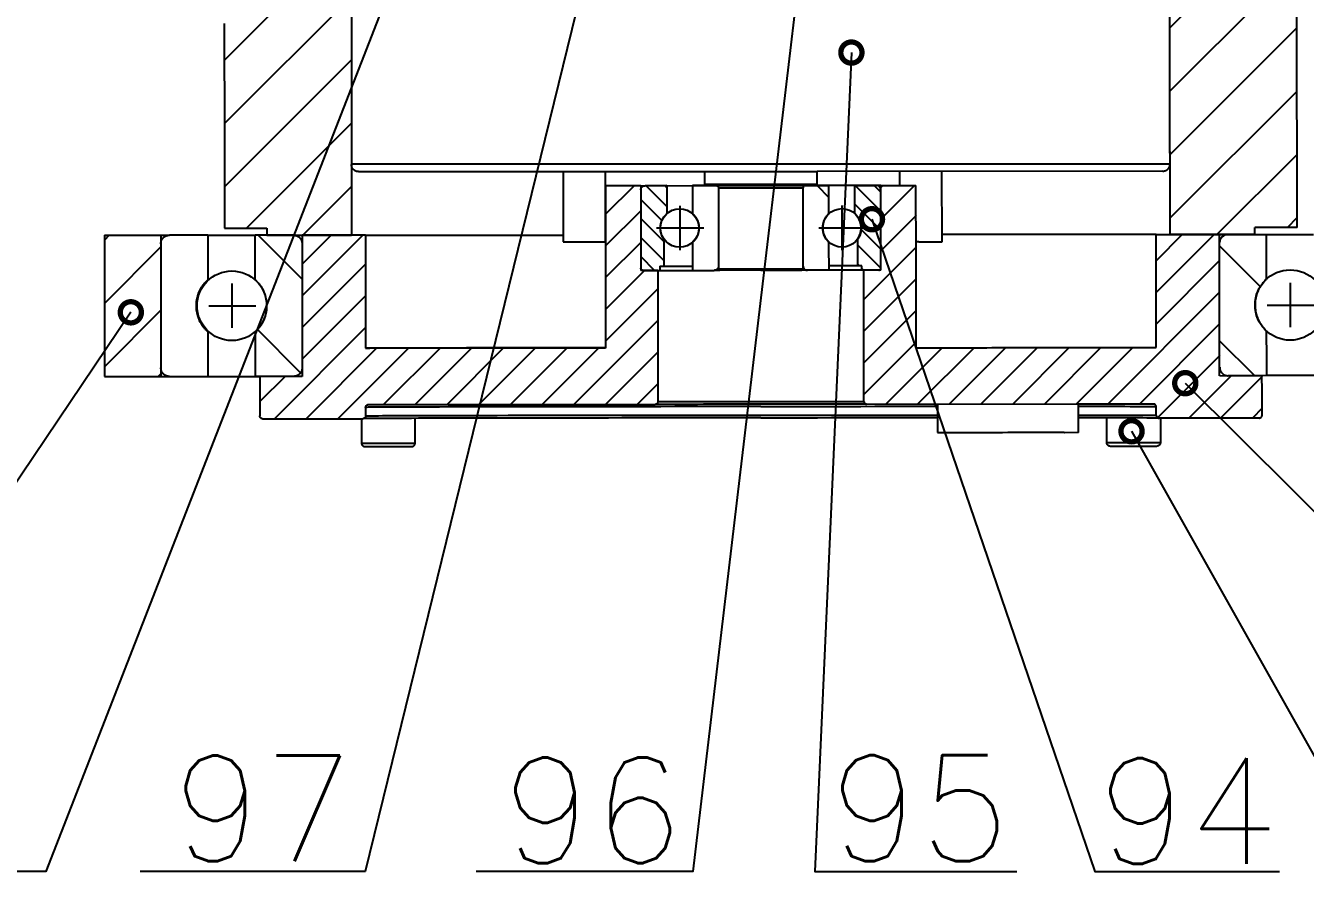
# Model space of a CAD drawing. Header units: millimetres. Extents: x 56 to 1245, y 45 to 886.
# Drawn here: x 597.5 to 657.9, y 575.8 to 615.7 of the extents above; entities that cross this region are included whole.
import ezdxf
from ezdxf.enums import TextEntityAlignment as Align

# ---------------------------------------------------------------- set-up
doc = ezdxf.new("R2010")
doc.units = ezdxf.units.MM
doc.layers.get('0').update_dxf_attribs({"color": 3})
doc.styles.get("Standard").update_dxf_attribs({"font": 'txt', "bigfont": 'gbcbig.shx'})

# ---------------------------------------------------------------- blocks, each defined once
blk = doc.blocks.new('_DotSmall')
at = {"color": 0, "linetype": 'ByBlock', "const_width": 0.5}
blk.add_lwpolyline([(-0.0625, 0, 1), (0.0625, 0, 1)], format="xyb", close=True, dxfattribs=at)

msp = doc.modelspace()

# ---------------------------------------------------------------- linework, layer by layer
at = {"layer": 'Defpoints', "linetype": 'Continuous', "lineweight": -3}
for p, q in [((651.513, 615.592), (657.506, 621.585)), ((606.859, 614.077), (612.858, 620.075)), ((651.516, 612.602), (657.51, 618.595)), ((606.86, 611.084), (612.859, 617.083)), ((651.52, 609.612), (657.513, 615.605)), ((606.861, 608.092), (612.859, 614.09)), ((651.523, 606.622), (657.516, 612.615)), ((607.903, 606.14), (612.86, 611.097)), ((653.731, 605.836), (657.52, 609.625)), ((613.195, 608.809), (629.528, 608.814)), ((622.857, 608.812), (622.859, 605.491)), ((624.859, 605.491), (624.857, 608.813)), ((651.187, 608.836), (634.855, 608.818)), ((634.855, 608.218), (634.855, 608.818)), ((638.75, 608.822), (638.751, 608.16)), ((640.754, 605.501), (640.75, 608.824)), ((610.565, 605.808), (612.861, 608.105)), ((626.528, 608.146), (624.861, 608.146)), ((626.214, 608.146), (624.862, 606.794)), ((626.528, 608.146), (629.595, 608.147)), ((627.75, 608.147), (626.728, 608.146)), ((626.729, 608.147), (626.728, 608.146)), ((626.772, 608.146), (627.751, 607.168)), ((627.67, 608.147), (627.75, 608.066)), ((630.095, 608.148), (628.973, 608.147)), ((629.595, 608.147), (629.528, 608.214)), ((629.595, 608.147), (630.095, 608.148)), ((634.288, 608.151), (635.41, 608.152)), ((634.788, 608.151), (634.288, 608.151)), ((634.788, 608.151), (634.855, 608.218)), ((634.847, 608.154), (634.849, 608.151)), ((634.849, 608.151), (635.411, 607.59)), ((637.655, 608.154), (635.41, 608.152)), ((636.644, 608.153), (637.856, 606.941)), ((637.541, 608.154), (637.855, 607.84)), ((637.855, 608.154), (637.655, 608.154)), ((637.855, 608.154), (639.521, 608.156)), ((637.953, 608.155), (637.855, 608.056)), ((639.451, 608.156), (637.856, 606.561)), ((626.528, 607.492), (627.522, 606.498)), ((626.528, 606.964), (624.862, 605.298)), ((636.633, 607.265), (637.857, 606.042)), ((626.529, 606.594), (627.618, 605.505)), ((639.523, 606.731), (637.858, 605.066)), ((657.064, 606.176), (657.523, 606.635)), ((601.195, 605.805), (603.862, 605.806)), ((601.422, 605.805), (601.196, 605.578)), ((603.862, 605.806), (604.262, 605.806)), ((606.084, 605.806), (604.262, 605.806)), ((606.084, 605.806), (608.307, 605.807)), ((606.862, 606.14), (608.862, 606.141)), ((610.129, 605.808), (608.307, 605.807)), ((610.529, 603.734), (608.457, 605.807)), ((608.862, 606.141), (608.862, 605.807)), ((608.862, 605.807), (612.862, 605.809)), ((613.529, 605.809), (610.529, 605.808)), ((611.902, 605.808), (610.529, 604.435)), ((613.4, 605.809), (610.53, 602.939)), ((613.529, 605.809), (622.858, 605.809)), ((626.529, 605.695), (627.618, 604.606)), ((627.629, 605.616), (627.625, 605.624)), ((636.93, 606.071), (637.858, 605.143)), ((650.857, 605.836), (640.753, 605.836)), ((653.596, 605.839), (650.863, 603.106)), ((652.098, 605.837), (650.863, 604.602)), ((650.863, 600.502), (650.863, 605.836)), ((657.524, 606.176), (655.524, 606.174)), ((655.524, 605.836), (655.524, 606.174)), ((603.862, 605.252), (601.197, 602.586)), ((626.529, 605.468), (624.863, 603.802)), ((636.769, 605.334), (637.858, 604.244)), ((639.525, 605.236), (637.061, 602.772)), ((639.664, 605.499), (639.524, 605.499)), ((655.783, 603.383), (653.858, 605.307)), ((613.529, 604.442), (610.53, 601.443)), ((626.529, 604.797), (627.18, 604.147)), ((636.77, 604.435), (636.851, 604.353)), ((653.859, 604.605), (650.863, 601.609)), ((626.704, 604.146), (624.863, 602.305)), ((627.329, 604.147), (626.529, 604.146)), ((626.629, 604.146), (627.418, 604.147)), ((627.418, 604.347), (627.418, 604.147)), ((627.418, 604.347), (627.618, 604.347)), ((627.418, 604.147), (628.974, 604.147)), ((627.618, 604.347), (628.974, 604.347)), ((628.974, 604.147), (629.996, 604.147)), ((629.996, 604.147), (630.263, 604.148)), ((630.263, 604.148), (630.196, 604.214)), ((632.198, 604.148), (630.263, 604.148)), ((632.198, 604.148), (634.126, 604.15)), ((634.126, 604.15), (634.192, 604.214)), ((635.415, 604.152), (634.392, 604.151)), ((636.97, 604.353), (636.77, 604.353)), ((636.97, 604.153), (636.97, 604.353)), ((636.97, 604.234), (637.05, 604.154)), ((637.763, 604.154), (636.97, 604.154)), ((627.33, 603.275), (624.864, 600.809)), ((639.526, 603.741), (637.062, 601.277)), ((613.53, 602.946), (610.531, 599.947)), ((653.86, 603.11), (648.583, 597.833)), ((603.863, 602.259), (601.197, 599.594)), ((639.528, 602.246), (637.064, 599.783)), ((613.53, 601.449), (609.222, 597.141)), ((627.33, 601.779), (623.363, 597.812)), ((653.862, 601.615), (650.082, 597.835)), ((610.46, 599.314), (608.421, 601.353)), ((655.501, 599.174), (653.863, 600.812)), ((614.06, 600.483), (610.719, 597.141)), ((615.564, 600.49), (612.216, 597.142)), ((624.864, 600.479), (613.531, 600.476)), ((613.531, 600.476), (613.543, 600.477)), ((613.543, 600.477), (613.58, 600.478)), ((613.58, 600.478), (613.643, 600.479)), ((613.643, 600.479), (613.73, 600.48)), ((613.73, 600.48), (613.841, 600.481)), ((613.841, 600.481), (613.977, 600.482)), ((613.977, 600.482), (614.138, 600.483)), ((614.138, 600.483), (614.322, 600.485)), ((614.322, 600.485), (614.531, 600.486)), ((617.066, 600.494), (614.38, 597.809)), ((614.531, 600.486), (614.763, 600.487)), ((614.763, 600.487), (615.018, 600.488)), ((615.018, 600.488), (615.296, 600.489)), ((615.296, 600.489), (615.597, 600.49)), ((615.597, 600.49), (615.92, 600.491)), ((618.566, 600.498), (615.877, 597.81)), ((615.92, 600.491), (616.264, 600.492)), ((616.264, 600.492), (616.63, 600.493)), ((616.63, 600.493), (617.016, 600.494)), ((617.016, 600.494), (617.423, 600.495)), ((620.065, 600.501), (617.375, 597.81)), ((617.423, 600.495), (617.85, 600.496)), ((617.85, 600.496), (618.295, 600.497)), ((618.295, 600.497), (618.76, 600.498)), ((618.76, 600.498), (619.242, 600.499)), ((621.564, 600.503), (618.872, 597.811)), ((619.242, 600.499), (619.741, 600.5)), ((619.741, 600.5), (620.257, 600.501)), ((620.257, 600.501), (620.789, 600.502)), ((623.063, 600.505), (620.369, 597.811)), ((620.789, 600.502), (621.336, 600.503)), ((621.336, 600.503), (621.898, 600.504)), ((624.561, 600.507), (621.866, 597.812)), ((621.898, 600.504), (622.474, 600.504)), ((622.474, 600.504), (623.062, 600.505)), ((623.062, 600.505), (623.663, 600.506)), ((623.663, 600.506), (624.275, 600.507)), ((624.275, 600.507), (624.86, 600.507)), ((627.331, 600.283), (624.86, 597.812)), ((639.53, 600.752), (637.066, 598.288)), ((640.766, 600.491), (638.096, 597.821)), ((639.53, 600.49), (641.198, 600.491)), ((642.266, 600.495), (639.594, 597.823)), ((643.765, 600.498), (641.092, 597.825)), ((641.198, 600.491), (641.222, 600.492)), ((641.222, 600.492), (641.269, 600.492)), ((641.269, 600.492), (641.34, 600.493)), ((641.34, 600.493), (641.434, 600.493)), ((641.434, 600.493), (641.55, 600.493)), ((641.55, 600.493), (641.687, 600.494)), ((641.687, 600.494), (641.843, 600.494)), ((641.843, 600.494), (642.019, 600.495)), ((642.019, 600.495), (642.211, 600.495)), ((642.211, 600.495), (642.418, 600.495)), ((642.418, 600.495), (642.638, 600.496)), ((645.263, 600.499), (642.591, 597.826)), ((642.638, 600.496), (642.869, 600.496)), ((642.869, 600.496), (643.109, 600.497)), ((643.109, 600.497), (643.357, 600.497)), ((643.357, 600.497), (643.608, 600.497)), ((643.608, 600.497), (643.863, 600.498)), ((643.863, 600.498), (644.117, 600.498)), ((646.758, 600.498), (644.089, 597.828)), ((644.117, 600.498), (644.369, 600.498)), ((644.369, 600.498), (644.616, 600.498)), ((644.616, 600.498), (644.856, 600.498)), ((644.856, 600.498), (645.087, 600.499)), ((645.087, 600.499), (645.308, 600.499)), ((645.308, 600.499), (645.515, 600.499)), ((645.515, 600.499), (645.707, 600.499)), ((648.257, 600.499), (645.587, 597.83)), ((645.707, 600.499), (645.882, 600.499)), ((645.882, 600.499), (646.039, 600.499)), ((646.039, 600.499), (646.176, 600.499)), ((646.176, 600.499), (646.292, 600.498)), ((646.292, 600.498), (646.385, 600.498)), ((646.385, 600.498), (646.456, 600.498)), ((646.456, 600.498), (646.503, 600.498)), ((646.503, 600.498), (646.527, 600.497)), ((646.527, 600.497), (650.863, 600.502)), ((649.755, 600.501), (647.085, 597.831)), ((653.864, 600.12), (650.931, 597.188)), ((601.198, 599.138), (603.864, 599.139)), ((603.864, 599.267), (603.736, 599.139)), ((603.864, 599.139), (604.264, 599.139)), ((604.264, 599.139), (606.087, 599.14)), ((606.087, 599.14), (608.533, 599.14)), ((610.131, 599.141), (608.309, 599.14)), ((610.531, 599.141), (608.531, 599.141)), ((609.725, 599.141), (608.531, 597.947)), ((654.413, 599.173), (652.412, 597.172)), ((653.865, 599.172), (655.865, 599.174)), ((655.865, 599.128), (653.91, 597.173)), ((656.087, 599.175), (654.265, 599.173)), ((658.309, 599.177), (656.087, 599.175)), ((627.331, 598.786), (626.358, 597.813)), ((613.665, 597.809), (627.198, 597.813)), ((627.211, 597.814), (627.198, 597.813)), ((627.249, 597.814), (627.211, 597.814)), ((627.312, 597.815), (627.249, 597.814)), ((627.4, 597.816), (627.312, 597.815)), ((627.331, 597.947), (627.344, 597.947)), ((627.344, 597.947), (627.381, 597.948)), ((627.381, 597.948), (627.442, 597.948)), ((627.513, 597.816), (627.4, 597.816)), ((627.442, 597.948), (627.528, 597.949)), ((627.649, 597.817), (627.513, 597.816)), ((627.528, 597.949), (627.637, 597.95)), ((627.637, 597.95), (627.77, 597.95)), ((627.809, 597.817), (627.649, 597.817)), ((627.77, 597.95), (627.926, 597.951)), ((627.991, 597.818), (627.809, 597.817)), ((627.926, 597.951), (628.103, 597.951)), ((628.194, 597.818), (627.991, 597.818)), ((628.103, 597.951), (628.301, 597.952)), ((628.418, 597.819), (628.194, 597.818)), ((628.301, 597.952), (628.519, 597.952)), ((628.661, 597.819), (628.418, 597.819)), ((628.519, 597.952), (628.756, 597.953)), ((628.923, 597.82), (628.661, 597.819)), ((628.756, 597.953), (629.01, 597.953)), ((629.2, 597.82), (628.923, 597.82)), ((629.01, 597.953), (629.28, 597.954)), ((629.494, 597.821), (629.2, 597.82)), ((629.28, 597.954), (629.566, 597.954)), ((629.801, 597.821), (629.494, 597.821)), ((629.566, 597.954), (629.865, 597.954)), ((630.12, 597.822), (629.801, 597.821)), ((629.865, 597.954), (630.175, 597.955)), ((630.45, 597.822), (630.12, 597.822)), ((630.175, 597.955), (630.496, 597.955)), ((630.788, 597.822), (630.45, 597.822)), ((630.496, 597.955), (630.826, 597.955)), ((631.134, 597.823), (630.788, 597.822)), ((630.826, 597.955), (631.163, 597.956)), ((631.486, 597.823), (631.134, 597.823)), ((631.163, 597.956), (631.505, 597.956)), ((631.841, 597.823), (631.486, 597.823)), ((631.505, 597.956), (631.85, 597.956)), ((632.198, 597.823), (631.841, 597.823)), ((631.85, 597.956), (632.198, 597.956)), ((632.198, 597.954), (632.545, 597.955)), ((632.554, 597.821), (632.198, 597.821)), ((632.545, 597.955), (632.89, 597.955)), ((632.909, 597.822), (632.554, 597.821)), ((632.89, 597.955), (633.233, 597.955)), ((633.261, 597.822), (632.909, 597.822)), ((633.233, 597.955), (633.569, 597.956)), ((633.607, 597.822), (633.261, 597.822)), ((633.569, 597.956), (633.899, 597.956)), ((633.946, 597.823), (633.607, 597.822)), ((633.899, 597.956), (634.22, 597.956)), ((634.276, 597.823), (633.946, 597.823)), ((634.22, 597.956), (634.531, 597.956)), ((634.595, 597.823), (634.276, 597.823)), ((634.531, 597.956), (634.83, 597.956)), ((634.902, 597.823), (634.595, 597.823)), ((634.83, 597.956), (635.116, 597.956)), ((635.196, 597.823), (634.902, 597.823)), ((635.116, 597.956), (635.386, 597.956)), ((635.474, 597.823), (635.196, 597.823)), ((635.386, 597.956), (635.641, 597.956)), ((635.735, 597.823), (635.474, 597.823)), ((635.641, 597.956), (635.877, 597.956)), ((635.978, 597.823), (635.735, 597.823)), ((635.877, 597.956), (636.096, 597.956)), ((636.202, 597.823), (635.978, 597.823)), ((636.096, 597.956), (636.294, 597.956)), ((636.406, 597.823), (636.202, 597.823)), ((636.294, 597.956), (636.471, 597.956)), ((636.588, 597.823), (636.406, 597.823)), ((636.471, 597.956), (636.627, 597.956)), ((636.748, 597.822), (636.588, 597.823)), ((636.627, 597.956), (636.759, 597.955)), ((636.885, 597.822), (636.748, 597.822)), ((636.759, 597.955), (636.869, 597.955)), ((636.869, 597.955), (636.955, 597.955)), ((636.997, 597.822), (636.885, 597.822)), ((636.955, 597.955), (637.017, 597.954)), ((637.086, 597.822), (636.997, 597.822)), ((637.017, 597.954), (637.054, 597.954)), ((637.054, 597.954), (637.066, 597.954)), ((637.149, 597.821), (637.086, 597.822)), ((637.187, 597.821), (637.149, 597.821)), ((637.199, 597.82), (637.187, 597.821)), ((647.197, 597.831), (637.199, 597.82)), ((650.733, 597.835), (647.197, 597.831)), ((613.544, 597.677), (613.531, 597.675)), ((613.531, 597.675), (613.532, 597.275)), ((613.532, 597.275), (613.544, 597.277)), ((613.581, 597.678), (613.544, 597.677)), ((613.544, 597.277), (613.581, 597.278)), ((613.643, 597.679), (613.581, 597.678)), ((613.581, 597.278), (613.643, 597.279)), ((613.696, 597.148), (613.589, 597.147)), ((613.73, 597.68), (613.643, 597.679)), ((613.643, 597.279), (613.73, 597.28)), ((613.827, 597.149), (613.696, 597.148)), ((613.841, 597.681), (613.73, 597.68)), ((613.73, 597.28), (613.841, 597.281)), ((613.981, 597.15), (613.827, 597.149)), ((613.977, 597.682), (613.841, 597.681)), ((613.841, 597.281), (613.977, 597.282)), ((614.138, 597.683), (613.977, 597.682)), ((613.977, 597.282), (614.138, 597.283)), ((614.159, 597.151), (613.981, 597.15)), ((614.322, 597.685), (614.138, 597.683)), ((614.138, 597.283), (614.322, 597.285)), ((614.359, 597.152), (614.159, 597.151)), ((614.53, 597.686), (614.322, 597.685)), ((614.322, 597.285), (614.53, 597.286)), ((614.583, 597.153), (614.359, 597.152)), ((614.762, 597.687), (614.53, 597.686)), ((614.53, 597.286), (614.762, 597.287)), ((614.828, 597.154), (614.583, 597.153)), ((615.017, 597.688), (614.762, 597.687)), ((614.762, 597.287), (615.017, 597.288)), ((615.096, 597.155), (614.828, 597.154)), ((615.295, 597.689), (615.017, 597.688)), ((615.017, 597.288), (615.295, 597.289)), ((615.386, 597.156), (615.096, 597.155)), ((615.596, 597.69), (615.295, 597.689)), ((615.295, 597.289), (615.596, 597.29)), ((615.697, 597.158), (615.386, 597.156)), ((615.919, 597.691), (615.596, 597.69)), ((615.596, 597.29), (615.919, 597.291)), ((616.029, 597.159), (615.697, 597.158)), ((615.87, 595.993), (615.87, 597.158)), ((616.263, 597.692), (615.919, 597.691)), ((615.919, 597.291), (616.263, 597.292)), ((616.381, 597.16), (616.029, 597.159)), ((616.629, 597.693), (616.263, 597.692)), ((616.263, 597.292), (616.629, 597.293)), ((616.754, 597.161), (616.381, 597.16)), ((617.015, 597.694), (616.629, 597.693)), ((616.629, 597.293), (617.015, 597.294)), ((617.147, 597.162), (616.754, 597.161)), ((617.422, 597.695), (617.015, 597.694)), ((617.015, 597.294), (617.422, 597.295)), ((617.558, 597.163), (617.147, 597.162)), ((617.849, 597.696), (617.422, 597.695)), ((617.422, 597.295), (617.849, 597.296)), ((617.989, 597.164), (617.558, 597.163)), ((618.294, 597.697), (617.849, 597.696)), ((617.849, 597.296), (618.294, 597.297)), ((618.437, 597.165), (617.989, 597.164)), ((618.759, 597.698), (618.294, 597.697)), ((618.294, 597.297), (618.758, 597.298)), ((618.903, 597.166), (618.437, 597.165)), ((618.758, 597.298), (619.241, 597.299)), ((619.241, 597.699), (618.759, 597.698)), ((619.386, 597.167), (618.903, 597.166)), ((619.74, 597.7), (619.241, 597.699)), ((619.241, 597.299), (619.74, 597.3)), ((619.885, 597.167), (619.386, 597.167)), ((620.256, 597.701), (619.74, 597.7)), ((619.74, 597.3), (620.256, 597.301)), ((620.4, 597.168), (619.885, 597.167)), ((620.788, 597.702), (620.256, 597.701)), ((620.256, 597.301), (620.788, 597.302)), ((620.93, 597.169), (620.4, 597.168)), ((621.335, 597.703), (620.788, 597.702)), ((620.788, 597.302), (621.335, 597.303)), ((621.475, 597.17), (620.93, 597.169)), ((621.897, 597.704), (621.335, 597.703)), ((621.335, 597.303), (621.897, 597.304)), ((622.033, 597.171), (621.475, 597.17)), ((622.473, 597.704), (621.897, 597.704)), ((621.897, 597.304), (622.473, 597.304)), ((622.604, 597.171), (622.033, 597.171)), ((623.061, 597.705), (622.473, 597.704)), ((622.473, 597.304), (623.061, 597.305)), ((623.187, 597.172), (622.604, 597.171)), ((623.662, 597.706), (623.061, 597.705)), ((623.061, 597.305), (623.662, 597.306)), ((623.782, 597.173), (623.187, 597.172)), ((624.274, 597.707), (623.662, 597.706)), ((623.662, 597.306), (624.274, 597.307)), ((624.387, 597.174), (623.782, 597.173)), ((624.896, 597.707), (624.274, 597.707)), ((624.274, 597.307), (624.896, 597.307)), ((625.002, 597.174), (624.387, 597.174)), ((625.529, 597.708), (624.896, 597.707)), ((624.896, 597.307), (625.529, 597.308)), ((625.627, 597.175), (625.002, 597.174)), ((626.17, 597.708), (625.529, 597.708)), ((625.529, 597.308), (626.17, 597.308)), ((626.26, 597.175), (625.627, 597.175)), ((626.819, 597.709), (626.17, 597.708)), ((626.17, 597.308), (626.819, 597.309)), ((626.9, 597.176), (626.26, 597.175)), ((627.476, 597.709), (626.819, 597.709)), ((626.819, 597.309), (627.476, 597.309)), ((627.548, 597.176), (626.9, 597.176)), ((628.139, 597.71), (627.476, 597.709)), ((627.476, 597.309), (628.138, 597.31)), ((628.201, 597.177), (627.548, 597.176)), ((628.138, 597.31), (628.807, 597.31)), ((628.807, 597.71), (628.139, 597.71)), ((628.859, 597.177), (628.201, 597.177)), ((629.479, 597.711), (628.807, 597.71)), ((628.807, 597.31), (629.479, 597.311)), ((629.522, 597.178), (628.859, 597.177)), ((630.156, 597.711), (629.479, 597.711)), ((629.479, 597.311), (630.156, 597.311)), ((630.188, 597.178), (629.522, 597.178)), ((630.835, 597.711), (630.156, 597.711)), ((630.156, 597.311), (630.835, 597.311)), ((630.856, 597.178), (630.188, 597.178)), ((631.516, 597.712), (630.835, 597.711)), ((630.835, 597.311), (631.516, 597.312)), ((631.526, 597.179), (630.856, 597.178)), ((632.198, 597.712), (631.516, 597.712)), ((631.516, 597.312), (632.198, 597.312)), ((632.198, 597.179), (631.526, 597.179)), ((632.879, 597.705), (632.198, 597.705)), ((632.198, 597.305), (632.879, 597.305)), ((632.869, 597.172), (632.198, 597.172)), ((633.539, 597.173), (632.869, 597.172)), ((633.56, 597.706), (632.879, 597.705)), ((632.879, 597.305), (633.56, 597.306)), ((634.208, 597.174), (633.539, 597.173)), ((634.239, 597.707), (633.56, 597.706)), ((633.56, 597.306), (634.239, 597.307)), ((634.874, 597.174), (634.208, 597.174)), ((634.916, 597.707), (634.239, 597.707)), ((634.239, 597.307), (634.916, 597.307)), ((635.536, 597.175), (634.874, 597.174)), ((635.589, 597.708), (634.916, 597.707)), ((634.916, 597.307), (635.589, 597.308)), ((636.195, 597.175), (635.536, 597.175)), ((636.257, 597.709), (635.589, 597.708)), ((635.589, 597.308), (636.257, 597.309)), ((636.848, 597.176), (636.195, 597.175)), ((636.92, 597.709), (636.257, 597.709)), ((636.257, 597.309), (636.92, 597.309)), ((637.495, 597.176), (636.848, 597.176)), ((637.576, 597.71), (636.92, 597.709)), ((636.92, 597.309), (637.576, 597.31)), ((638.136, 597.177), (637.495, 597.176)), ((638.226, 597.71), (637.576, 597.71)), ((637.576, 597.31), (638.226, 597.31)), ((638.769, 597.177), (638.136, 597.177)), ((638.867, 597.711), (638.226, 597.71)), ((638.226, 597.31), (638.867, 597.311)), ((639.393, 597.178), (638.769, 597.177)), ((639.499, 597.711), (638.867, 597.711)), ((638.867, 597.311), (639.5, 597.311)), ((640.009, 597.178), (639.393, 597.178)), ((640.122, 597.711), (639.499, 597.711)), ((639.5, 597.311), (640.122, 597.311)), ((640.54, 597.178), (640.009, 597.178)), ((640.54, 597.712), (640.122, 597.711)), ((640.122, 597.311), (640.54, 597.312)), ((647.199, 597.312), (647.382, 597.312)), ((647.381, 597.712), (647.2, 597.712)), ((647.251, 597.179), (647.2, 597.179)), ((647.643, 597.179), (647.251, 597.179)), ((647.768, 597.712), (647.381, 597.712)), ((647.382, 597.312), (647.768, 597.312)), ((648.016, 597.178), (647.643, 597.179)), ((648.134, 597.711), (647.768, 597.712)), ((647.768, 597.312), (648.134, 597.311)), ((648.369, 597.178), (648.016, 597.178)), ((648.478, 597.711), (648.134, 597.711)), ((648.134, 597.311), (648.479, 597.311)), ((648.701, 597.178), (648.369, 597.178)), ((648.801, 597.711), (648.478, 597.711)), ((648.479, 597.311), (648.802, 597.311)), ((648.531, 596.01), (648.529, 597.178)), ((649.012, 597.177), (648.701, 597.178)), ((649.102, 597.71), (648.801, 597.711)), ((648.802, 597.311), (649.102, 597.31)), ((649.302, 597.177), (649.012, 597.177)), ((649.38, 597.71), (649.102, 597.71)), ((649.102, 597.31), (649.38, 597.31)), ((649.57, 597.176), (649.302, 597.177)), ((649.635, 597.709), (649.38, 597.71)), ((649.38, 597.31), (649.636, 597.309)), ((649.815, 597.176), (649.57, 597.176)), ((649.867, 597.709), (649.635, 597.709)), ((649.636, 597.309), (649.867, 597.309)), ((650.039, 597.175), (649.815, 597.176)), ((650.075, 597.708), (649.867, 597.709)), ((649.867, 597.309), (650.076, 597.308)), ((650.239, 597.175), (650.039, 597.175)), ((650.26, 597.707), (650.075, 597.708)), ((650.076, 597.308), (650.26, 597.307)), ((650.417, 597.174), (650.239, 597.175)), ((650.42, 597.707), (650.26, 597.707)), ((650.26, 597.307), (650.421, 597.307)), ((650.571, 597.173), (650.417, 597.174)), ((650.556, 597.706), (650.42, 597.707)), ((650.421, 597.307), (650.557, 597.306)), ((650.668, 597.705), (650.556, 597.706)), ((650.557, 597.306), (650.668, 597.305)), ((650.702, 597.173), (650.571, 597.173)), ((650.754, 597.705), (650.668, 597.705)), ((650.668, 597.305), (650.755, 597.305)), ((650.809, 597.172), (650.702, 597.173)), ((650.817, 597.704), (650.754, 597.705)), ((650.755, 597.305), (650.817, 597.304)), ((650.893, 597.171), (650.809, 597.172)), ((650.854, 597.703), (650.817, 597.704)), ((650.817, 597.304), (650.854, 597.303)), ((650.866, 597.702), (650.854, 597.703)), ((650.854, 597.303), (650.867, 597.302)), ((650.867, 597.302), (650.866, 597.702)), ((650.952, 597.171), (650.893, 597.171)), ((650.988, 597.17), (650.952, 597.171)), ((651, 597.169), (650.988, 597.17)), ((651.866, 597.17), (651, 597.169)), ((651.062, 597.169), (651.065, 596.015)), ((655.733, 597.174), (651.866, 597.171)), ((655.866, 597.633), (655.407, 597.174)), ((608.665, 597.141), (613.398, 597.142)), ((613.336, 597.142), (613.337, 595.992)), ((613.41, 597.143), (613.399, 597.142)), ((613.446, 597.144), (613.41, 597.143)), ((613.506, 597.145), (613.446, 597.144)), ((613.589, 597.147), (613.506, 597.145)), ((640.536, 596.491), (641.203, 596.491)), ((641.203, 596.491), (641.225, 596.492)), ((641.225, 596.492), (641.272, 596.492)), ((641.272, 596.492), (641.343, 596.493)), ((641.343, 596.493), (641.436, 596.493)), ((641.436, 596.493), (641.552, 596.493)), ((641.552, 596.493), (641.689, 596.494)), ((641.689, 596.494), (641.846, 596.494)), ((641.846, 596.494), (642.021, 596.495)), ((642.021, 596.495), (642.213, 596.495)), ((642.213, 596.495), (642.42, 596.495)), ((642.42, 596.495), (642.641, 596.496)), ((642.641, 596.496), (642.872, 596.496)), ((642.872, 596.496), (643.113, 596.497)), ((643.113, 596.497), (643.36, 596.497)), ((643.36, 596.497), (643.613, 596.497)), ((643.613, 596.497), (643.867, 596.498)), ((643.867, 596.498), (644.121, 596.498)), ((644.121, 596.498), (644.374, 596.498)), ((644.374, 596.498), (644.621, 596.498)), ((644.621, 596.498), (644.862, 596.498)), ((644.862, 596.498), (645.093, 596.499)), ((645.093, 596.499), (645.314, 596.499)), ((645.314, 596.499), (645.521, 596.499)), ((645.521, 596.499), (645.713, 596.499)), ((645.713, 596.499), (645.888, 596.499)), ((645.888, 596.499), (646.045, 596.499)), ((646.045, 596.499), (646.182, 596.499)), ((646.182, 596.499), (646.298, 596.498)), ((646.298, 596.498), (646.391, 596.498)), ((646.391, 596.498), (646.462, 596.498)), ((646.462, 596.498), (646.509, 596.498)), ((646.509, 596.498), (646.531, 596.497)), ((646.531, 596.497), (647.198, 596.498))]:
    msp.add_line(p, q, dxfattribs=at)
at = {"layer": 'Defpoints', "lineweight": -3}
for p, q in [((612.861, 609.172), (651.52, 609.17)), ((629.528, 608.814), (634.855, 608.818)), ((629.528, 608.214), (634.855, 608.214)), ((630.095, 608.148), (634.288, 608.151)), ((630.195, 608.048), (634.188, 608.05)), ((636.632, 608.153), (637.655, 608.154)), ((628.362, 607.197), (628.362, 605.098)), ((636.024, 607.202), (636.024, 605.103)), ((627.27, 606.147), (629.497, 606.147)), ((634.931, 606.152), (637.158, 606.152)), ((650.857, 605.836), (653.857, 605.836)), ((655.524, 605.836), (651.524, 605.836)), ((653.857, 605.836), (656.079, 605.836)), ((656.079, 605.836), (658.302, 605.836)), ((610.529, 605.408), (610.531, 599.541)), ((630.196, 604.214), (634.192, 604.214)), ((637.859, 604.154), (637.059, 604.154)), ((607.214, 603.525), (607.214, 601.426)), ((657.194, 603.559), (657.194, 601.46)), ((606.122, 602.475), (608.349, 602.475)), ((656.102, 602.509), (658.329, 602.509))]:
    msp.add_line(p, q, dxfattribs=at)
for points in [[(628.933, 654.032), (598.424, 575.764), (589.043, 575.764)], [(632.18, 651.83), (613.509, 575.764), (602.884, 575.764)], [(637.403, 646.813), (628.987, 575.764), (618.749, 575.764)], [(636.472, 614.431), (634.739, 575.764), (644.282, 575.764)], [(637.443, 606.561), (647.976, 575.764), (656.697, 575.764)], [(602.443, 602.166), (584.662, 575.764), (576.666, 575.764)], [(652.238, 598.819), (675.432, 575.764), (687.521, 575.764)], [(649.702, 596.548), (661.395, 575.764), (670.572, 575.764)]]:
    msp.add_lwpolyline(points, dxfattribs=at)
at = {"layer": 'Defpoints', "linetype": 'Continuous', "lineweight": -3}
for centre, radius in [((628.362, 606.147), 0.91), ((636.024, 606.152), 0.91), ((607.214, 602.475), 1.642)]:
    msp.add_circle(centre, radius, dxfattribs=at)
at = {"layer": 'Defpoints', "lineweight": -3}
msp.add_circle((657.194, 602.509), 1.66, dxfattribs=at)
at = {"layer": 'Defpoints', "linetype": 'Continuous', "lineweight": -3}
for centre, radius, start, end in [((634.913, 538.01), 70.144, 89.59384, 90.09816), ((627.625, 605.564), 0.0597, 89.62446, 96.73546), ((623.735, 834.471), 228.982, 269.78071, 270.13797), ((624.394, 667.123), 61.633, 269.90025, 270.43219), ((639.676, 843.066), 237.567, 269.997, 270.25987), ((634.164, 578.139), 26.013, 89.49677, 90.07965), ((635.734, 412.372), 191.984, 89.69085, 90.09489), ((635.847, 401.291), 202.866, 89.68286, 90.12129), ((614.505, 898.363), 302.373, 269.77851, 270.25855), ((649.226, 898.383), 302.373, 269.86826, 270.3483), ((614.52, 853.773), 257.949, 269.77426, 270.26286), ((649.311, 853.793), 257.949, 269.86396, 270.35255)]:
    msp.add_arc(centre, radius, start, end, dxfattribs=at)
at = {"layer": 'Defpoints', "lineweight": -3}
msp.add_arc((654.251, 605.442), 0.394, 89.10522, 177.75122, dxfattribs=at)
at = {"layer": 'Defpoints', "linetype": 'Continuous', "lineweight": -3}
for centre, major_axis, ratio, start_param, end_param in [((632.198, 599.547), (22.57, -20394.985), 0.001242, 1.57112, 1.574667), ((632.198, 599.547), (3.832, -11847.42), 0.001632, 4.708821, 4.71186), ((632.198, 599.545), (3.832, -11847.42), 0.001632, 4.708849, 4.711578), ((632.198, 599.547), (17.225, -15564.594), 0.001242, 1.571199, 1.573512), ((632.198, 599.545), (17.225, -15564.594), 0.001242, 1.571413, 1.573491), ((632.198, 599.547), (5.021, -15524.205), 0.001632, 4.711341, 4.711964), ((632.198, 599.545), (0.529, -1634.127), 0.001632, 4.706716, 4.707083), ((632.198, 599.547), (1.453, -4493.849), 0.001632, 4.710475, 4.712181), ((632.198, 599.547), (1.123, -3472.52), 0.001632, 4.709912, 4.711064), ((632.198, 599.545), (-0.881, 2723.545), 0.001632, 1.567637, 1.568124), ((632.198, 599.545), (-0.639, 1974.57), 0.001632, 1.566439, 1.56711), ((632.198, 599.545), (-0.396, 1225.595), 0.001632, 1.563858, 1.566877), ((632.198, 599.545), (-0.396, 1225.595), 0.001632, 1.563858, 1.566986), ((632.198, 599.545), (-1.782, 1610.13), 0.001242, 4.715372, 4.71767), ((632.198, 599.545), (-1.782, 1610.13), 0.001242, 4.715288, 4.71767), ((632.198, 599.545), (-2.871, 2594.099), 0.001242, 4.715195, 4.715706), ((632.198, 599.545), (-3.96, 3578.068), 0.001242, 4.714423, 4.714794), ((632.198, 599.547), (5.049, -4562.036), 0.001242, 1.571805, 1.572682), ((632.198, 599.547), (6.533, -5903.812), 0.001242, 1.570955, 1.572253), ((632.198, 599.545), (-1.123, 3472.52), 0.001632, 1.568376, 1.569442), ((632.198, 599.545), (-5.049, 4562.036), 0.001242, 4.71342, 4.714231), ((632.198, 599.545), (6.144, -18996.724), 0.001632, 4.712059, 4.71241), ((632.198, 599.545), (5.616, -17362.598), 0.001632, 4.712028, 4.712412), ((632.198, 599.545), (-5.175, 16000.825), 0.001632, 1.570404, 1.570536), ((632.198, 599.545), (-4.735, 14639.053), 0.001632, 1.570368, 1.570511), ((632.198, 599.547), (4.294, -13277.281), 0.001632, 4.711917, 4.712419), ((632.198, 599.547), (3.7, -11438.888), 0.001632, 4.711841, 4.712307), ((632.198, 599.545), (-0.907, 2805.251), 0.001632, 1.568629, 1.569084), ((632.198, 599.545), (-4.078, 3685.41), 0.001242, 4.713692, 4.714039), ((632.198, 599.547), (-19.303, 17443.081), 0.001242, 4.712366, 4.712748), ((632.198, 599.545), (-21.283, 19232.091), 0.001242, -1.570579, -1.570471), ((632.198, 599.545), (-5.616, 17362.598), 0.001632, 1.570458, 1.570796), ((632.198, 599.545), (-4.294, 13277.281), 0.001632, 1.570354, 1.570796), ((632.198, 599.545), (-0.639, 1974.57), 0.001632, 1.567793, 1.568465), ((632.198, 599.545), (-2.871, 2594.099), 0.001242, 4.714164, 4.714675), ((632.198, 599.545), (-19.303, 17443.079), 0.001242, 4.712389, 4.712726), ((632.198, 599.547), (0.965, -2982.281), 0.001632, 4.710846, 4.712925), ((632.198, 599.547), (4.336, -3917.984), 0.001242, 1.570388, 1.571971), ((632.198, 599.545), (-5.175, 16000.825), 0.001632, 1.57069, 1.570821), ((632.198, 599.545), (-4.735, 14639.053), 0.001632, 1.57068, 1.570823), ((632.198, 599.545), (-21.283, 19232.113), 0.001242, 4.712368, 4.712478), ((632.198, 599.547), (4.691, -14502.876), 0.001632, 4.712416, 4.712545), ((632.198, 599.547), (21.085, -19053.21), 0.001242, 1.570677, 1.570775), ((643.966, 506.877), (-2.97, 2683.551), 0.001242, 1.536898, 1.537395), ((643.966, 506.877), (-2.97, 2683.551), 0.001242, 4.74579, 4.746287)]:
    msp.add_ellipse(centre, major_axis=major_axis, ratio=ratio, start_param=start_param, end_param=end_param, dxfattribs=at)
for points, knots in [([(613.195, 608.809), (613.188, 608.809), (613.175, 608.809), (613.153, 608.811), (613.129, 608.815), (613.101, 608.822), (613.075, 608.831), (613.049, 608.842), (613.024, 608.855), (613.001, 608.87), (612.978, 608.888), (612.958, 608.907), (612.939, 608.928), (612.922, 608.95), (612.906, 608.974), (612.893, 608.999), (612.882, 609.024), (612.873, 609.051), (612.867, 609.078), (612.863, 609.103), (612.861, 609.124), (612.861, 609.136), (612.861, 609.142)], [0, 0, 0, 0, 0.036756, 0.073636, 0.126377, 0.179483, 0.233745, 0.288406, 0.341147, 0.394254, 0.448516, 0.503177, 0.555917, 0.609024, 0.663286, 0.717947, 0.770688, 0.823795, 0.878056, 0.932717, 0.966312, 1, 1, 1, 1]), ([(651.187, 608.836), (651.194, 608.836), (651.207, 608.836), (651.229, 608.838), (651.254, 608.842), (651.281, 608.849), (651.307, 608.858), (651.333, 608.869), (651.358, 608.883), (651.382, 608.898), (651.404, 608.916), (651.424, 608.935), (651.443, 608.956), (651.46, 608.978), (651.475, 609.002), (651.489, 609.026), (651.499, 609.052), (651.508, 609.079), (651.515, 609.107), (651.518, 609.131), (651.52, 609.152), (651.52, 609.164), (651.52, 609.17)], [0, 0, 0, 0, 0.036819, 0.073638, 0.127235, 0.181023, 0.234811, 0.288407, 0.342004, 0.395792, 0.44958, 0.503176, 0.556773, 0.610561, 0.664349, 0.717945, 0.771542, 0.82533, 0.879118, 0.932714, 0.966357, 1, 1, 1, 1]), ([(626.528, 607.946), (626.528, 607.952), (626.529, 607.963), (626.531, 607.98), (626.534, 607.996), (626.539, 608.012), (626.545, 608.028), (626.553, 608.043), (626.562, 608.058), (626.572, 608.071), (626.583, 608.084), (626.595, 608.096), (626.608, 608.106), (626.622, 608.116), (626.636, 608.124), (626.652, 608.131), (626.667, 608.137), (626.682, 608.141), (626.695, 608.144), (626.706, 608.145), (626.717, 608.146), (626.724, 608.146), (626.728, 608.146)], [0, 0, 0, 0, 0.05264, 0.105645, 0.159797, 0.214346, 0.267087, 0.320194, 0.374456, 0.429117, 0.481858, 0.534965, 0.589227, 0.643888, 0.696629, 0.749736, 0.803998, 0.858659, 0.893723, 0.928893, 0.964391, 1, 1, 1, 1]), ([(630.095, 608.148), (630.097, 608.148), (630.101, 608.147), (630.107, 608.147), (630.114, 608.146), (630.123, 608.144), (630.131, 608.141), (630.138, 608.138), (630.146, 608.134), (630.153, 608.129), (630.16, 608.124), (630.166, 608.118), (630.171, 608.112), (630.177, 608.105), (630.181, 608.098), (630.185, 608.091), (630.188, 608.083), (630.191, 608.075), (630.193, 608.067), (630.194, 608.059), (630.195, 608.053), (630.195, 608.049), (630.195, 608.048)], [0, 0, 0, 0, 0.0364594, 0.0730389, 0.1257816, 0.1788905, 0.2331543, 0.2878173, 0.3405593, 0.3936674, 0.4479306, 0.5025929, 0.5553337, 0.6084406, 0.6627026, 0.7173636, 0.7701033, 0.823209, 0.8774698, 0.9321296, 0.9660166, 1, 1, 1, 1]), ([(634.288, 608.151), (634.285, 608.15), (634.28, 608.15), (634.272, 608.149), (634.264, 608.148), (634.256, 608.145), (634.248, 608.142), (634.241, 608.139), (634.234, 608.135), (634.227, 608.13), (634.22, 608.124), (634.214, 608.118), (634.209, 608.112), (634.204, 608.105), (634.2, 608.098), (634.196, 608.09), (634.193, 608.082), (634.191, 608.074), (634.189, 608.066), (634.188, 608.058), (634.188, 608.053), (634.188, 608.05)], [0, 0, 0, 0, 0.050276, 0.10063, 0.150906, 0.204504, 0.258294, 0.312083, 0.365681, 0.419279, 0.473068, 0.526857, 0.580455, 0.634052, 0.68784, 0.741629, 0.795226, 0.846336, 0.897613, 0.948889, 1, 1, 1, 1]), ([(637.855, 607.954), (637.855, 607.96), (637.854, 607.971), (637.852, 607.988), (637.849, 608.005), (637.844, 608.021), (637.838, 608.036), (637.83, 608.051), (637.821, 608.066), (637.811, 608.079), (637.8, 608.092), (637.788, 608.104), (637.775, 608.115), (637.761, 608.124), (637.746, 608.132), (637.731, 608.139), (637.715, 608.145), (637.699, 608.149), (637.684, 608.152), (637.669, 608.154), (637.66, 608.154), (637.655, 608.154)], [0, 0, 0, 0, 0.053492, 0.107174, 0.160856, 0.214348, 0.267945, 0.321734, 0.375523, 0.42912, 0.482718, 0.536507, 0.590296, 0.643893, 0.69749, 0.751279, 0.805068, 0.858666, 0.905756, 0.95291, 1, 1, 1, 1]), ([(627.618, 605.623), (627.604, 605.645), (627.575, 605.687), (627.54, 605.755), (627.509, 605.826), (627.485, 605.899), (627.468, 605.973), (627.456, 606.05), (627.451, 606.126), (627.453, 606.203), (627.461, 606.279), (627.475, 606.355), (627.496, 606.429), (627.522, 606.501), (627.555, 606.57), (627.594, 606.637), (627.638, 606.7), (627.689, 606.762), (627.729, 606.8), (627.751, 606.821)], [0, 0, 0, 0, 0.058143, 0.116494, 0.174844, 0.232987, 0.291161, 0.349543, 0.407924, 0.466098, 0.524272, 0.582654, 0.641036, 0.69921, 0.757384, 0.815766, 0.874147, 0.932322, 1, 1, 1, 1]), ([(628.973, 606.821), (628.991, 606.804), (629.028, 606.769), (629.078, 606.71), (629.123, 606.648), (629.163, 606.582), (629.196, 606.513), (629.224, 606.441), (629.246, 606.368), (629.261, 606.292), (629.27, 606.216), (629.273, 606.139), (629.269, 606.063), (629.259, 605.986), (629.242, 605.912), (629.219, 605.838), (629.19, 605.767), (629.156, 605.7), (629.117, 605.637), (629.074, 605.578), (629.026, 605.523), (628.991, 605.49), (628.973, 605.473)], [0, 0, 0, 0, 0.050411, 0.101003, 0.151594, 0.202005, 0.252449, 0.303073, 0.353697, 0.404141, 0.454585, 0.505209, 0.555833, 0.606276, 0.65672, 0.707345, 0.757969, 0.808413, 0.856233, 0.904207, 0.95218, 1, 1, 1, 1]), ([(635.412, 606.826), (635.393, 606.808), (635.356, 606.773), (635.307, 606.714), (635.262, 606.652), (635.222, 606.586), (635.189, 606.517), (635.161, 606.446), (635.139, 606.372), (635.124, 606.297), (635.115, 606.22), (635.113, 606.144), (635.117, 606.067), (635.127, 605.991), (635.144, 605.916), (635.167, 605.842), (635.196, 605.771), (635.23, 605.704), (635.27, 605.641), (635.313, 605.583), (635.36, 605.528), (635.396, 605.494), (635.413, 605.477)], [0, 0, 0, 0, 0.050412, 0.101003, 0.151594, 0.202006, 0.25245, 0.303074, 0.353698, 0.404142, 0.454586, 0.505211, 0.555835, 0.606279, 0.656723, 0.707347, 0.757972, 0.808416, 0.856235, 0.904208, 0.952181, 1, 1, 1, 1]), ([(636.769, 605.63), (636.783, 605.651), (636.811, 605.694), (636.846, 605.762), (636.877, 605.833), (636.901, 605.906), (636.918, 605.98), (636.929, 606.056), (636.934, 606.133), (636.933, 606.21), (636.925, 606.286), (636.91, 606.362), (636.889, 606.436), (636.863, 606.507), (636.83, 606.577), (636.791, 606.643), (636.747, 606.706), (636.695, 606.769), (636.655, 606.807), (636.634, 606.827)], [0, 0, 0, 0, 0.058143, 0.116494, 0.174845, 0.232988, 0.291162, 0.349543, 0.407925, 0.466099, 0.524273, 0.582655, 0.641037, 0.699211, 0.757385, 0.815767, 0.874149, 0.932323, 1, 1, 1, 1]), ([(603.862, 605.406), (603.863, 605.417), (603.863, 605.439), (603.867, 605.472), (603.874, 605.505), (603.884, 605.538), (603.897, 605.569), (603.912, 605.599), (603.929, 605.628), (603.949, 605.655), (603.971, 605.681), (603.995, 605.704), (604.022, 605.726), (604.049, 605.745), (604.079, 605.762), (604.109, 605.776), (604.141, 605.788), (604.17, 605.795), (604.196, 605.8), (604.218, 605.804), (604.24, 605.805), (604.255, 605.806), (604.262, 605.806)], [0, 0, 0, 0, 0.052691, 0.105746, 0.159954, 0.214559, 0.2673, 0.320407, 0.374669, 0.42933, 0.482071, 0.535178, 0.58944, 0.644101, 0.696842, 0.749949, 0.804211, 0.858872, 0.893883, 0.929001, 0.964445, 1, 1, 1, 1]), ([(610.129, 605.808), (610.137, 605.808), (610.152, 605.807), (610.178, 605.805), (610.208, 605.8), (610.24, 605.792), (610.273, 605.782), (610.304, 605.768), (610.333, 605.752), (610.362, 605.734), (610.388, 605.713), (610.413, 605.69), (610.436, 605.665), (610.456, 605.638), (610.475, 605.61), (610.491, 605.58), (610.504, 605.549), (610.514, 605.517), (610.522, 605.484), (610.527, 605.454), (610.529, 605.429), (610.529, 605.415), (610.529, 605.408)], [0, 0, 0, 0, 0.0367772, 0.0736778, 0.1264185, 0.1795254, 0.2337872, 0.2884482, 0.3411889, 0.3942957, 0.4485576, 0.5032185, 0.5559592, 0.6090661, 0.6633279, 0.7179889, 0.7707297, 0.8238366, 0.8780985, 0.9327595, 0.9663329, 1, 1, 1, 1]), ([(626.629, 604.146), (626.627, 604.146), (626.622, 604.147), (626.615, 604.147), (626.606, 604.149), (626.598, 604.151), (626.59, 604.154), (626.583, 604.158), (626.575, 604.162), (626.568, 604.167), (626.562, 604.172), (626.556, 604.178), (626.551, 604.185), (626.546, 604.192), (626.541, 604.199), (626.538, 604.206), (626.535, 604.214), (626.532, 604.222), (626.531, 604.231), (626.53, 604.239), (626.529, 604.244), (626.529, 604.246)], [0, 0, 0, 0, 0.041191, 0.093933, 0.147041, 0.201304, 0.255965, 0.308707, 0.361815, 0.416077, 0.470739, 0.52348, 0.576588, 0.630851, 0.685512, 0.738254, 0.791361, 0.845624, 0.900286, 0.94999, 1, 1, 1, 1]), ([(630.196, 604.348), (630.196, 604.342), (630.196, 604.331), (630.193, 604.314), (630.19, 604.298), (630.185, 604.282), (630.179, 604.266), (630.171, 604.251), (630.163, 604.236), (630.153, 604.223), (630.142, 604.21), (630.13, 604.198), (630.116, 604.188), (630.102, 604.178), (630.088, 604.17), (630.073, 604.163), (630.057, 604.157), (630.042, 604.153), (630.029, 604.15), (630.018, 604.149), (630.007, 604.148), (630, 604.148), (629.996, 604.147)], [0, 0, 0, 0, 0.05264, 0.105644, 0.159797, 0.214346, 0.267086, 0.320193, 0.374455, 0.429115, 0.481856, 0.534963, 0.589225, 0.643886, 0.696628, 0.749735, 0.803998, 0.858659, 0.893723, 0.928893, 0.964391, 1, 1, 1, 1]), ([(634.192, 604.35), (634.192, 604.345), (634.193, 604.334), (634.195, 604.317), (634.198, 604.3), (634.203, 604.284), (634.21, 604.269), (634.217, 604.254), (634.226, 604.239), (634.236, 604.225), (634.247, 604.213), (634.259, 604.201), (634.272, 604.19), (634.286, 604.181), (634.301, 604.172), (634.316, 604.165), (634.332, 604.16), (634.348, 604.155), (634.363, 604.153), (634.378, 604.151), (634.387, 604.151), (634.392, 604.151)], [0, 0, 0, 0, 0.0534917, 0.1071739, 0.160856, 0.2143478, 0.267945, 0.3217337, 0.3755224, 0.4291196, 0.482717, 0.5365059, 0.5902948, 0.6438922, 0.6974898, 0.7512789, 0.805068, 0.8586656, 0.9057555, 0.9529101, 1, 1, 1, 1]), ([(637.763, 604.154), (637.764, 604.155), (637.768, 604.155), (637.774, 604.155), (637.782, 604.157), (637.79, 604.159), (637.798, 604.162), (637.806, 604.166), (637.813, 604.17), (637.82, 604.175), (637.827, 604.18), (637.832, 604.186), (637.838, 604.193), (637.843, 604.2), (637.847, 604.207), (637.851, 604.215), (637.854, 604.222), (637.856, 604.231), (637.858, 604.239), (637.859, 604.247), (637.859, 604.252), (637.859, 604.254)], [0.0272803, 0.0272803, 0.0272803, 0.0272803, 0.0411925, 0.0947898, 0.1485787, 0.2023676, 0.2559649, 0.3095622, 0.363351, 0.4171398, 0.470737, 0.5243343, 0.578123, 0.6319118, 0.685509, 0.7391062, 0.792895, 0.8466838, 0.900281, 0.9501405, 1, 1, 1, 1]), ([(606.086, 601.24), (606.052, 601.272), (605.984, 601.336), (605.893, 601.443), (605.811, 601.556), (605.738, 601.676), (605.677, 601.801), (605.625, 601.932), (605.585, 602.066), (605.557, 602.203), (605.54, 602.342), (605.535, 602.483), (605.541, 602.623), (605.56, 602.762), (605.59, 602.898), (605.632, 603.032), (605.684, 603.162), (605.747, 603.286), (605.818, 603.402), (605.899, 603.511), (605.987, 603.614), (606.052, 603.675), (606.085, 603.706)], [0, 0, 0, 0, 0.050247, 0.100674, 0.151101, 0.201349, 0.251614, 0.302059, 0.352504, 0.402769, 0.453034, 0.503479, 0.553924, 0.604189, 0.654455, 0.7049, 0.755345, 0.80561, 0.854127, 0.902805, 0.951483, 1, 1, 1, 1]), ([(608.307, 603.707), (608.341, 603.675), (608.409, 603.611), (608.5, 603.504), (608.582, 603.391), (608.655, 603.271), (608.717, 603.145), (608.768, 603.015), (608.808, 602.881), (608.837, 602.743), (608.853, 602.604), (608.858, 602.464), (608.852, 602.324), (608.833, 602.185), (608.803, 602.049), (608.762, 601.915), (608.709, 601.785), (608.647, 601.661), (608.575, 601.545), (608.494, 601.436), (608.406, 601.333), (608.341, 601.271), (608.308, 601.241)], [0, 0, 0, 0, 0.050247, 0.100674, 0.151101, 0.201349, 0.251614, 0.302059, 0.352504, 0.402769, 0.453034, 0.503479, 0.553924, 0.604189, 0.654455, 0.7049, 0.755345, 0.80561, 0.854127, 0.902805, 0.951483, 1, 1, 1, 1]), ([(656.082, 603.741), (656.048, 603.709), (655.98, 603.645), (655.889, 603.538), (655.807, 603.425), (655.735, 603.305), (655.673, 603.179), (655.622, 603.048), (655.582, 602.914), (655.554, 602.777), (655.537, 602.638), (655.533, 602.498), (655.539, 602.358), (655.558, 602.219), (655.588, 602.082), (655.63, 601.948), (655.683, 601.818), (655.745, 601.695), (655.817, 601.579), (655.898, 601.47), (655.986, 601.367), (656.052, 601.306), (656.085, 601.275)], [0, 0, 0, 0, 0.050247, 0.100674, 0.151101, 0.201349, 0.251614, 0.302059, 0.352504, 0.402769, 0.453034, 0.503479, 0.553924, 0.604189, 0.654455, 0.7049, 0.755345, 0.80561, 0.854127, 0.902805, 0.951483, 1, 1, 1, 1]), ([(653.864, 599.572), (653.864, 599.561), (653.865, 599.539), (653.87, 599.505), (653.877, 599.472), (653.886, 599.44), (653.899, 599.408), (653.914, 599.378), (653.932, 599.349), (653.952, 599.322), (653.974, 599.297), (653.998, 599.273), (654.024, 599.252), (654.052, 599.233), (654.082, 599.216), (654.112, 599.202), (654.144, 599.191), (654.175, 599.182), (654.206, 599.177), (654.235, 599.173), (654.255, 599.173), (654.265, 599.173)], [0, 0, 0, 0, 0.053545, 0.10728, 0.161016, 0.214561, 0.268158, 0.321947, 0.375736, 0.429333, 0.48293, 0.536719, 0.590508, 0.644106, 0.697703, 0.751492, 0.805281, 0.858878, 0.905897, 0.952981, 1, 1, 1, 1]), ([(604.264, 599.139), (604.257, 599.139), (604.241, 599.14), (604.215, 599.142), (604.185, 599.147), (604.153, 599.155), (604.12, 599.165), (604.089, 599.179), (604.06, 599.195), (604.032, 599.213), (604.005, 599.234), (603.98, 599.257), (603.957, 599.282), (603.937, 599.309), (603.918, 599.337), (603.903, 599.367), (603.889, 599.398), (603.879, 599.43), (603.871, 599.463), (603.867, 599.492), (603.865, 599.518), (603.864, 599.532), (603.864, 599.539)], [0, 0, 0, 0, 0.036777, 0.073677, 0.126418, 0.179525, 0.233787, 0.288448, 0.341188, 0.394295, 0.448557, 0.503218, 0.555959, 0.609066, 0.663327, 0.717988, 0.770729, 0.823836, 0.878098, 0.932759, 0.966333, 1, 1, 1, 1]), ([(610.531, 599.541), (610.531, 599.53), (610.53, 599.508), (610.526, 599.475), (610.519, 599.442), (610.509, 599.409), (610.497, 599.378), (610.482, 599.348), (610.464, 599.319), (610.444, 599.291), (610.422, 599.266), (610.398, 599.243), (610.372, 599.221), (610.344, 599.202), (610.314, 599.185), (610.284, 599.171), (610.252, 599.159), (610.223, 599.151), (610.197, 599.146), (610.175, 599.143), (610.153, 599.141), (610.138, 599.141), (610.131, 599.141)], [0, 0, 0, 0, 0.052691, 0.105746, 0.159954, 0.214559, 0.2673, 0.320407, 0.374669, 0.42933, 0.482071, 0.535178, 0.58944, 0.644101, 0.696842, 0.749949, 0.804211, 0.858872, 0.893883, 0.929001, 0.964445, 1, 1, 1, 1]), ([(613.531, 597.675), (613.532, 597.68), (613.532, 597.688), (613.534, 597.701), (613.537, 597.713), (613.54, 597.724), (613.545, 597.734), (613.55, 597.744), (613.556, 597.753), (613.563, 597.762), (613.571, 597.771), (613.579, 597.778), (613.588, 597.785), (613.598, 597.791), (613.608, 597.796), (613.618, 597.801), (613.629, 597.804), (613.641, 597.807), (613.653, 597.809), (613.661, 597.809), (613.665, 597.809)], [0, 0, 0, 0, 0.060716, 0.121571, 0.182286, 0.235885, 0.289676, 0.343466, 0.397065, 0.450664, 0.504455, 0.558245, 0.611844, 0.665443, 0.719234, 0.773024, 0.826623, 0.884375, 0.942248, 1, 1, 1, 1]), ([(627.331, 597.947), (627.331, 597.943), (627.331, 597.935), (627.33, 597.924), (627.327, 597.913), (627.324, 597.903), (627.32, 597.892), (627.315, 597.882), (627.309, 597.872), (627.302, 597.863), (627.295, 597.855), (627.287, 597.847), (627.278, 597.84), (627.269, 597.833), (627.259, 597.828), (627.249, 597.823), (627.238, 597.819), (627.228, 597.817), (627.218, 597.815), (627.208, 597.813), (627.201, 597.813), (627.198, 597.813)], [0, 0, 0, 0, 0.053439, 0.107068, 0.160697, 0.214136, 0.267734, 0.321523, 0.375312, 0.428909, 0.482506, 0.536295, 0.590084, 0.643681, 0.697279, 0.751067, 0.804856, 0.858453, 0.905614, 0.952839, 1, 1, 1, 1]), ([(637.066, 597.954), (637.066, 597.95), (637.066, 597.942), (637.068, 597.931), (637.07, 597.92), (637.073, 597.91), (637.077, 597.899), (637.083, 597.889), (637.088, 597.879), (637.095, 597.87), (637.102, 597.862), (637.111, 597.854), (637.119, 597.847), (637.129, 597.841), (637.138, 597.835), (637.149, 597.83), (637.159, 597.826), (637.17, 597.824), (637.18, 597.822), (637.19, 597.821), (637.196, 597.82), (637.199, 597.82)], [0, 0, 0, 0, 0.053439, 0.107068, 0.160697, 0.214136, 0.267734, 0.321523, 0.375311, 0.428909, 0.482506, 0.536295, 0.590084, 0.643681, 0.697278, 0.751067, 0.804856, 0.858453, 0.905614, 0.952839, 1, 1, 1, 1]), ([(650.866, 597.702), (650.866, 597.706), (650.866, 597.715), (650.864, 597.728), (650.861, 597.739), (650.857, 597.751), (650.853, 597.761), (650.847, 597.771), (650.841, 597.78), (650.834, 597.789), (650.827, 597.797), (650.818, 597.805), (650.809, 597.812), (650.8, 597.818), (650.79, 597.823), (650.779, 597.827), (650.768, 597.831), (650.757, 597.833), (650.745, 597.835), (650.737, 597.835), (650.733, 597.835)], [0, 0, 0, 0, 0.060716, 0.121571, 0.182286, 0.235885, 0.289676, 0.343466, 0.397065, 0.450664, 0.504454, 0.558245, 0.611844, 0.665443, 0.719233, 0.773024, 0.826622, 0.884375, 0.942247, 1, 1, 1, 1]), ([(608.665, 597.141), (608.662, 597.141), (608.655, 597.141), (608.645, 597.142), (608.634, 597.144), (608.623, 597.147), (608.613, 597.151), (608.603, 597.156), (608.593, 597.161), (608.584, 597.168), (608.575, 597.175), (608.567, 597.183), (608.56, 597.192), (608.553, 597.201), (608.547, 597.211), (608.543, 597.221), (608.539, 597.231), (608.535, 597.242), (608.533, 597.253), (608.532, 597.263), (608.532, 597.27), (608.532, 597.274)], [0, 0, 0, 0, 0.041402, 0.094144, 0.147252, 0.201514, 0.256176, 0.308917, 0.362025, 0.416288, 0.470949, 0.523691, 0.576799, 0.631061, 0.685723, 0.738465, 0.791572, 0.845835, 0.900497, 0.950096, 1, 1, 1, 1]), ([(613.532, 597.275), (613.531, 597.271), (613.531, 597.263), (613.529, 597.25), (613.526, 597.238), (613.523, 597.227), (613.518, 597.217), (613.513, 597.207), (613.507, 597.198), (613.5, 597.189), (613.492, 597.18), (613.484, 597.173), (613.475, 597.166), (613.465, 597.16), (613.455, 597.155), (613.445, 597.15), (613.434, 597.147), (613.422, 597.144), (613.41, 597.142), (613.402, 597.142), (613.398, 597.142)], [0, 0, 0, 0, 0.060716, 0.121571, 0.182286, 0.235885, 0.289676, 0.343466, 0.397065, 0.450664, 0.504455, 0.558245, 0.611844, 0.665443, 0.719234, 0.773024, 0.826623, 0.884375, 0.942247, 1, 1, 1, 1]), ([(650.867, 597.302), (650.867, 597.298), (650.867, 597.289), (650.869, 597.277), (650.872, 597.265), (650.876, 597.254), (650.88, 597.244), (650.886, 597.234), (650.892, 597.224), (650.899, 597.215), (650.906, 597.207), (650.915, 597.2), (650.924, 597.193), (650.933, 597.187), (650.943, 597.182), (650.954, 597.177), (650.965, 597.174), (650.976, 597.171), (650.988, 597.169), (650.996, 597.169), (651, 597.169)], [0, 0, 0, 0, 0.060716, 0.121571, 0.182286, 0.235885, 0.289676, 0.343466, 0.397065, 0.450664, 0.504454, 0.558245, 0.611844, 0.665443, 0.719233, 0.773024, 0.826622, 0.884375, 0.942247, 1, 1, 1, 1]), ([(655.733, 597.174), (655.736, 597.174), (655.743, 597.174), (655.753, 597.176), (655.764, 597.178), (655.775, 597.181), (655.786, 597.185), (655.796, 597.19), (655.806, 597.195), (655.815, 597.202), (655.823, 597.209), (655.831, 597.217), (655.839, 597.226), (655.845, 597.235), (655.851, 597.244), (655.856, 597.255), (655.86, 597.265), (655.863, 597.276), (655.865, 597.287), (655.866, 597.297), (655.867, 597.304), (655.867, 597.308)], [0, 0, 0, 0, 0.041404, 0.095001, 0.14879, 0.202579, 0.256176, 0.309773, 0.363562, 0.417351, 0.470948, 0.524545, 0.578334, 0.632123, 0.68572, 0.739318, 0.793107, 0.846895, 0.900493, 0.950246, 1, 1, 1, 1]), ([(613.337, 595.992), (613.337, 595.992), (613.336, 595.987), (613.337, 595.976), (613.339, 595.961), (613.343, 595.946), (613.348, 595.931), (613.354, 595.918), (613.361, 595.905), (613.369, 595.893), (613.377, 595.882), (613.387, 595.873), (613.397, 595.864), (613.407, 595.856), (613.418, 595.849), (613.429, 595.843), (613.439, 595.838), (613.449, 595.834), (613.459, 595.831), (613.467, 595.829), (613.473, 595.828), (613.477, 595.828), (613.48, 595.827), (613.482, 595.827), (613.484, 595.827), (613.486, 595.826), (613.487, 595.826), (613.488, 595.826)], [0, 0, 0, 0, 0.001702, 0.065156, 0.127475, 0.18872, 0.248926, 0.308108, 0.366262, 0.42337, 0.479392, 0.534271, 0.587924, 0.640238, 0.691055, 0.740146, 0.787145, 0.831397, 0.871596, 0.905412, 0.930842, 0.947224, 0.961185, 0.972504, 0.982351, 0.991456, 1, 1, 1, 1]), ([(615.719, 595.827), (615.719, 595.827), (615.72, 595.827), (615.722, 595.827), (615.723, 595.827), (615.726, 595.828), (615.729, 595.828), (615.732, 595.829), (615.737, 595.83), (615.745, 595.831), (615.755, 595.834), (615.767, 595.839), (615.779, 595.844), (615.791, 595.851), (615.802, 595.858), (615.813, 595.867), (615.824, 595.878), (615.834, 595.889), (615.842, 595.901), (615.85, 595.913), (615.856, 595.927), (615.862, 595.941), (615.866, 595.956), (615.869, 595.971), (615.87, 595.984), (615.87, 595.991), (615.87, 595.993)], [0, 0, 0, 0, 0.0044174, 0.0135071, 0.0228918, 0.0342172, 0.0470064, 0.0624633, 0.0827388, 0.1120394, 0.1590999, 0.2095852, 0.2621733, 0.3169379, 0.3733892, 0.430997, 0.4893858, 0.5483108, 0.6076125, 0.6671849, 0.7269554, 0.7868721, 0.8468968, 0.9132377, 0.9784379, 1, 1, 1, 1]), ([(648.682, 595.845), (648.682, 595.845), (648.681, 595.845), (648.68, 595.845), (648.678, 595.845), (648.676, 595.846), (648.673, 595.846), (648.669, 595.847), (648.664, 595.848), (648.656, 595.849), (648.646, 595.852), (648.635, 595.856), (648.623, 595.862), (648.611, 595.868), (648.599, 595.876), (648.588, 595.885), (648.577, 595.895), (648.568, 595.906), (648.559, 595.918), (648.551, 595.931), (648.545, 595.944), (648.539, 595.958), (648.535, 595.973), (648.532, 595.989), (648.531, 596.002), (648.531, 596.009), (648.531, 596.011)], [0, 0, 0, 0, 0.0044174, 0.0135071, 0.0228918, 0.0342172, 0.0470064, 0.0624633, 0.0827388, 0.1120394, 0.1590999, 0.2095852, 0.2621733, 0.3169379, 0.3733892, 0.430997, 0.4893858, 0.5483108, 0.6076125, 0.6671849, 0.7269554, 0.7868721, 0.8468968, 0.9132377, 0.9784379, 1, 1, 1, 1]), ([(651.065, 596.015), (651.065, 596.015), (651.065, 596.01), (651.064, 595.999), (651.062, 595.984), (651.058, 595.969), (651.053, 595.955), (651.048, 595.941), (651.041, 595.928), (651.033, 595.917), (651.024, 595.906), (651.015, 595.896), (651.005, 595.887), (650.994, 595.879), (650.984, 595.872), (650.973, 595.866), (650.962, 595.861), (650.952, 595.857), (650.943, 595.854), (650.935, 595.852), (650.929, 595.851), (650.925, 595.85), (650.922, 595.85), (650.919, 595.85), (650.917, 595.849), (650.915, 595.849), (650.914, 595.849), (650.914, 595.849)], [0, 0, 0, 0, 0.001702, 0.065156, 0.127475, 0.18872, 0.248926, 0.308108, 0.366262, 0.42337, 0.479392, 0.534271, 0.587924, 0.640238, 0.691055, 0.740146, 0.787145, 0.831397, 0.871596, 0.905412, 0.930842, 0.947224, 0.961185, 0.972504, 0.982351, 0.991456, 1, 1, 1, 1])]:
    msp.add_open_spline(points, degree=3, knots=knots, dxfattribs=at)

# ---------------------------------------------------------------- block references
at = {"layer": 'Defpoints', "lineweight": -3, "xscale": 2, "yscale": 2, "zscale": 2}
for p, rotation in [((636.472, 614.431), 87.43412143683219), ((637.443, 606.561), 108.8801103596849), ((602.443, 602.166), 56.04047424947065), ((652.238, 598.819), 135.1715822129457), ((649.702, 596.548), 119.3625327184626)]:
    msp.add_blockref('_DotSmall', p, dxfattribs=dict(at, rotation=rotation))

# ---------------------------------------------------------------- texts
at = {"layer": 'Defpoints', "lineweight": -3}
for s, p in [('97', (608.677, 578.741)), ('96', (624.255, 578.65)), ('95', (639.692, 578.75)), ('94', (652.352, 578.615))]:
    msp.add_text(s, height=5, dxfattribs=at).set_placement(p, align=Align.MIDDLE_CENTER)

doc.saveas('drawing.dxf')
